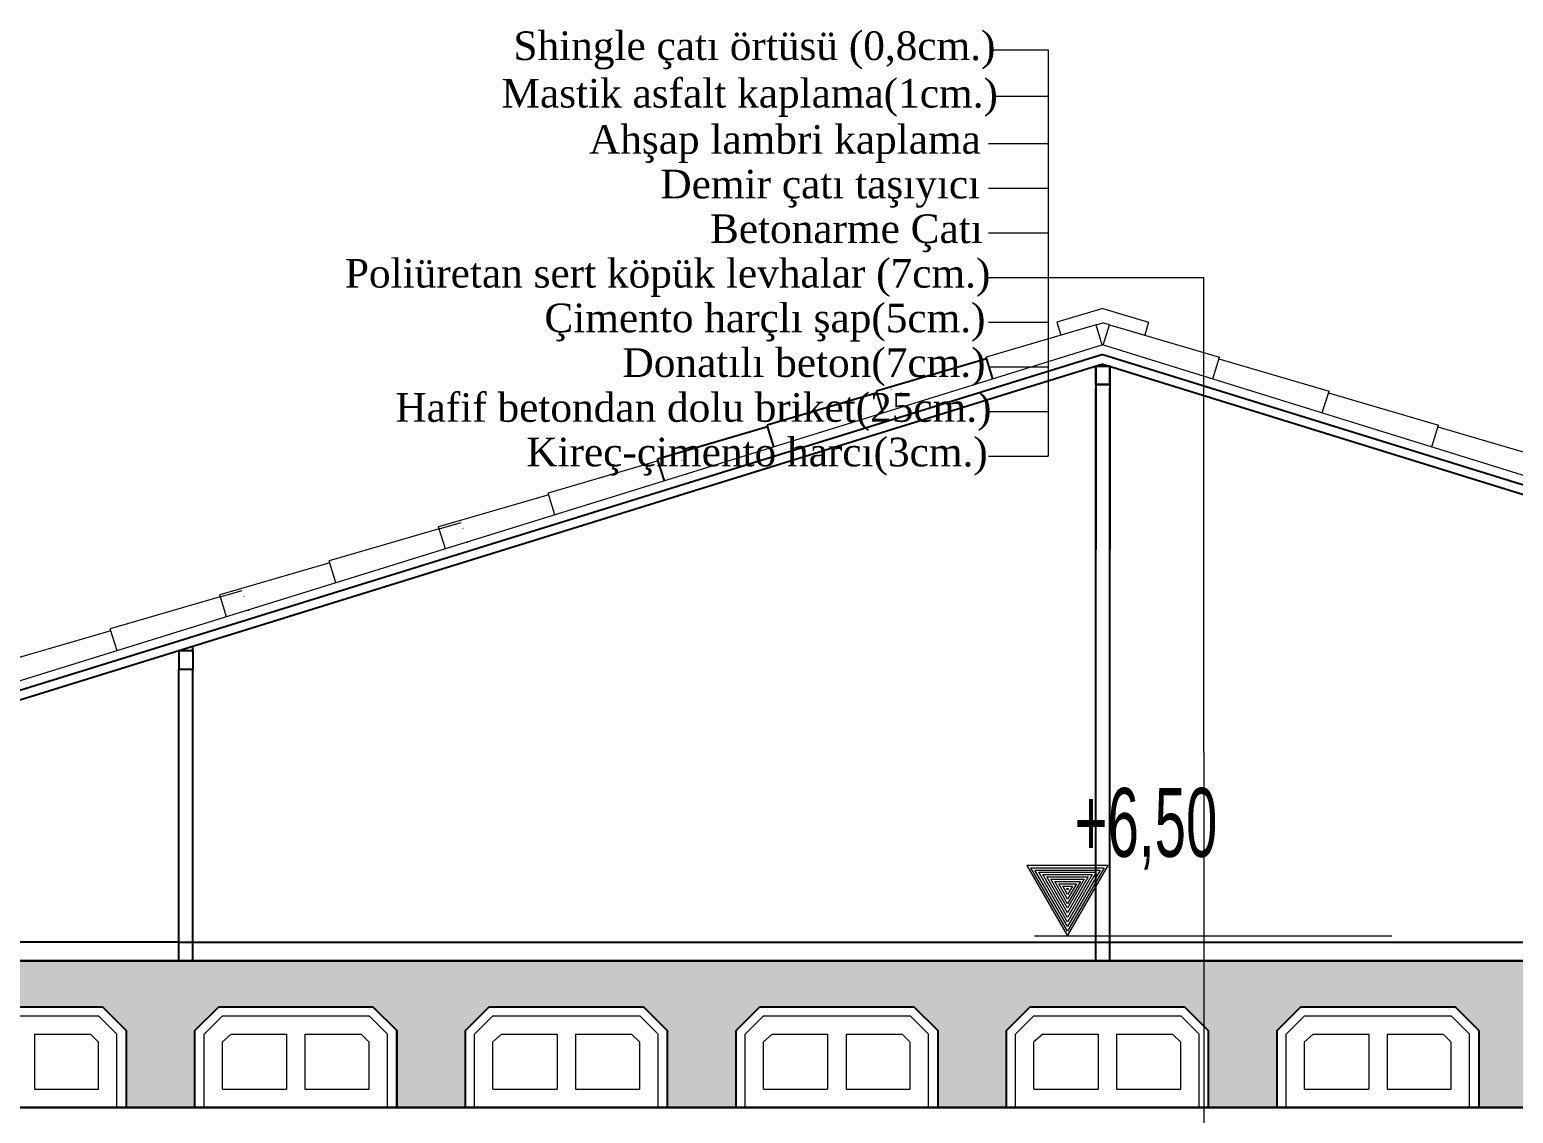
# Model space of a CAD drawing. Extents: x 775040 to 808375, y 4159409 to 4163651.
# Drawn here: x 792349.8 to 792673.4, y 4160827.9 to 4161064.3 of the extents above; entities that cross this region are included whole.
import ezdxf

# ---------------------------------------------------------------- set-up
doc = ezdxf.new("R2010")
doc.units = 0
doc.header["$MEASUREMENT"] = 0
doc.linetypes.add('ACAD_ISO07W100', pattern=[3, 0, -3])
for name, color, linetype, lineweight in [('25yazi', 255, 'Continuous', 15), ('duvar', 7, 'Continuous', 25), ('kapı', 3, 'Continuous', 9), ('P-HatchLight', 200, 'Continuous', 5), ('P-Levels', 240, 'Continuous', 20), ('P-Oklar', 31, 'Continuous', 18), ('Z_asmolen', 53, 'Continuous', 9), ('Z_g3', 3, 'Continuous', 13), ('Z_izdot', 42, 'ACAD_ISO07W100', 9), ('Z_iç ölçü dikey', 111, 'Continuous', 25), ('Z_kesit döşeme', 5, 'Continuous', 30), ('Z_kolon tarama', 171, 'Continuous', 5), ('Z_sıva', 241, 'Continuous', 5)]:
    doc.layers.add(name, color=color, linetype=linetype, lineweight=lineweight)
doc.layers.add('kot', color=4, linetype='Continuous')
doc.styles.add('50', font='swisscl.ttf', dxfattribs={"height": 50})
doc.styles.add('ÖLÇÜ', font='times.ttf', dxfattribs={"height": 15})

# ---------------------------------------------------------------- blocks, each defined once
blk = doc.blocks.new('asbnm')
at = {"layer": 'Z_asmolen'}
for p, q in [((44128.83, -2548.34), (44123.66, -2553.51)), ((44162.49, -2548.34), (44128.83, -2548.34)), ((44162.49, -2548.34), (44167.66, -2553.51)), ((44187.83, -2548.34), (44182.66, -2553.51)), ((44221.49, -2548.34), (44187.83, -2548.34)), ((44221.49, -2548.34), (44226.66, -2553.51)), ((44129.66, -2550.34), (44125.66, -2554.34)), ((44161.66, -2550.34), (44129.66, -2550.34)), ((44161.66, -2550.34), (44165.66, -2554.34)), ((44188.66, -2550.34), (44184.66, -2554.34)), ((44220.66, -2550.34), (44188.66, -2550.34)), ((44220.66, -2550.34), (44224.66, -2554.34)), ((44123.66, -2570.34), (44123.66, -2553.51)), ((44125.66, -2570.34), (44125.66, -2554.34)), ((44131.43, -2554.34), (44129.66, -2556.07)), ((44129.66, -2566.34), (44129.66, -2556.07)), ((44143.66, -2554.34), (44131.43, -2554.34)), ((44143.66, -2554.34), (44143.66, -2566.34)), ((44159.76, -2554.34), (44147.66, -2554.34)), ((44147.66, -2554.34), (44147.66, -2566.34)), ((44159.76, -2554.34), (44161.66, -2556.01)), ((44161.66, -2566.34), (44161.66, -2556.01)), ((44165.66, -2570.34), (44165.66, -2554.34)), ((44167.66, -2570.34), (44167.66, -2553.51)), ((44182.66, -2570.34), (44182.66, -2553.51)), ((44184.66, -2570.34), (44184.66, -2554.34)), ((44190.43, -2554.34), (44188.66, -2556.07)), ((44188.66, -2566.34), (44188.66, -2556.07)), ((44202.66, -2554.34), (44190.43, -2554.34)), ((44202.66, -2554.34), (44202.66, -2566.34)), ((44218.76, -2554.34), (44206.66, -2554.34)), ((44206.66, -2554.34), (44206.66, -2566.34)), ((44218.76, -2554.34), (44220.66, -2556.01)), ((44220.66, -2566.34), (44220.66, -2556.01)), ((44224.66, -2570.34), (44224.66, -2554.34)), ((44226.66, -2570.34), (44226.66, -2553.51)), ((44143.66, -2566.34), (44129.66, -2566.34)), ((44161.66, -2566.34), (44147.66, -2566.34)), ((44202.66, -2566.34), (44188.66, -2566.34)), ((44220.66, -2566.34), (44206.66, -2566.34)), ((44167.66, -2570.34), (44123.66, -2570.34)), ((44226.66, -2570.34), (44182.66, -2570.34))]:
    blk.add_line(p, q, dxfattribs=at)
blk = doc.blocks.new('KOTLAMAGORUNUS KESITTE')
at = {"layer": 'P-HatchLight'}
for points in [[(0.1521, 0.1484), (0.0722, 0.01), (-0.0077, 0.1484)], [(0.1434, 0.1434), (0.0722, 0.02), (0.0009, 0.1434)], [(0.1348, 0.1384), (0.0722, 0.03), (0.0096, 0.1384)], [(0.1261, 0.1334), (0.0722, 0.04), (0.0183, 0.1334)], [(0.1175, 0.1284), (0.0722, 0.05), (0.0269, 0.1284)], [(0.1088, 0.1234), (0.0722, 0.06), (0.0356, 0.1234)], [(0.1001, 0.1184), (0.0722, 0.07), (0.0442, 0.1184)], [(0.0915, 0.1134), (0.0722, 0.08), (0.0529, 0.1134)], [(0.0828, 0.1084), (0.0722, 0.09), (0.0616, 0.1084)], [(0.0742, 0.1034), (0.0722, 0.1), (0.0702, 0.1034)]]:
    blk.add_lwpolyline(points, close=True, dxfattribs=at)
at = {"layer": 'P-Oklar', "color": 2, "ltscale": 0.5}
blk.add_line((0, 0), (0.7795, 0), dxfattribs=at)
blk.add_lwpolyline([(-0.0164, 0.1534), (0.0722, 0), (0.1608, 0.1534)], close=True, dxfattribs=at)
at = {"layer": 'P-Levels', "color": 7, "style": '50', "width": 0.8}
blk.add_attdef('%%P0.00', (-0.0314, 0.1775), '', height=0.15, dxfattribs=at)

msp = doc.modelspace()

# ---------------------------------------------------------------- hatches: boundary and pattern name
at = {"layer": 'Z_kolon tarama'}
h = msp.add_hatch(dxfattribs=at)
h.set_pattern_fill('ANSI33', color=256, scale=15, style=0)
h.paths.add_polyline_path([(792509.04, 4160851.14), (792542.69, 4160851.14), (792547.87, 4160845.97), (792547.87, 4160829.14), (792562.87, 4160829.14), (792562.87, 4160845.97), (792568.04, 4160851.14), (792601.69, 4160851.14), (792605.93, 4160846.9), (792605.93, 4160861.14), (792129.87, 4160861.14), (792129.87, 4160829.14), (792149.87, 4160829.14), (792149.87, 4160845.97), (792155.04, 4160851.14), (792188.69, 4160851.14), (792193.87, 4160845.97), (792193.87, 4160829.14), (792208.87, 4160829.14), (792208.87, 4160845.97), (792214.04, 4160851.14), (792247.69, 4160851.14), (792252.87, 4160845.97), (792252.87, 4160829.14), (792267.87, 4160829.14), (792267.87, 4160845.97), (792273.04, 4160851.14), (792306.69, 4160851.14), (792311.87, 4160845.97), (792311.87, 4160829.14), (792326.87, 4160829.14), (792326.87, 4160845.97), (792332.04, 4160851.14), (792365.69, 4160851.14), (792370.87, 4160845.97), (792370.87, 4160829.14), (792385.87, 4160829.14), (792385.87, 4160845.97), (792391.04, 4160851.14), (792424.69, 4160851.14), (792429.87, 4160845.97), (792429.87, 4160829.14), (792444.87, 4160829.14), (792444.87, 4160845.97), (792450.04, 4160851.14), (792483.69, 4160851.14), (792488.87, 4160845.97), (792488.87, 4160829.14), (792503.87, 4160829.14), (792503.87, 4160845.97)])
h.paths.add_polyline_path([(793034.87, 4160861.14), (792605.93, 4160861.14), (792605.93, 4160846.9), (792606.87, 4160845.97), (792606.87, 4160829.14), (792621.87, 4160829.14), (792621.87, 4160845.97), (792627.04, 4160851.14), (792660.69, 4160851.14), (792665.87, 4160845.97), (792665.87, 4160829.14), (792680.87, 4160829.14), (792680.87, 4160845.97), (792686.04, 4160851.14), (792719.69, 4160851.14), (792724.87, 4160845.97), (792724.87, 4160829.14), (792739.87, 4160829.14), (792739.87, 4160845.97), (792745.04, 4160851.14), (792778.69, 4160851.14), (792783.87, 4160845.97), (792783.87, 4160829.14), (792798.87, 4160829.14), (792798.87, 4160845.97), (792804.04, 4160851.14), (792837.69, 4160851.14), (792842.87, 4160845.97), (792842.87, 4160829.14), (792857.87, 4160829.14), (792857.87, 4160845.97), (792863.04, 4160851.14), (792896.69, 4160851.14), (792901.87, 4160845.97), (792901.87, 4160829.14), (792916.87, 4160829.14), (792916.87, 4160845.97), (792922.04, 4160851.14), (792955.69, 4160851.14), (792960.87, 4160845.97), (792960.87, 4160829.14), (793034.87, 4160829.14)])
h.paths.add_polyline_path([(792262.15, 4160836.96), (792262.15, 4160853.33), (792243.4, 4160853.33), (792243.4, 4160836.96)], flags=24)
h.paths.add_polyline_path([(792923.98, 4160836.96), (792923.98, 4160853.33), (792905.23, 4160853.33), (792905.23, 4160836.96)], flags=25)

# ---------------------------------------------------------------- linework, layer by layer
at = {"layer": 'duvar', "color": 4}
for p, q in [((792382.37, 4160865.24), (792183.87, 4160865.24)), ((792385.37, 4160865.24), (792582.37, 4160865.24)), ((792585.37, 4160865.24), (792983.87, 4160865.24))]:
    msp.add_line(p, q, dxfattribs=at)
at = {"layer": 'Z_g3', "ltscale": 0.8}
for p, q in [((792559.97, 4161059.89), (792571.97, 4161059.89)), ((792571.97, 4161059.89), (792571.97, 4160971.28)), ((792559.97, 4161049.83), (792571.97, 4161049.83)), ((792558.95, 4161039.44), (792571.97, 4161039.44)), ((792558.95, 4161029.7), (792571.97, 4161029.7)), ((792558.95, 4161029.7), (792571.97, 4161029.7)), ((792558.95, 4161019.96), (792571.97, 4161019.96)), ((792558.95, 4161010.23), (792571.97, 4161010.23)), ((792571.97, 4161010.23), (792605.93, 4161010.23)), ((792605.93, 4160906.6), (792605.93, 4161010.23)), ((792558.95, 4161000.49), (792571.97, 4161000.49)), ((792558.95, 4160990.75), (792571.97, 4160990.75)), ((792558.95, 4160981.01), (792571.97, 4160981.01)), ((792558.95, 4160971.28), (792571.97, 4160971.28)), ((792605.93, 4160906.6), (792605.93, 4160791.25))]:
    msp.add_line(p, q, dxfattribs=at)
at = {"layer": 'Z_izdot'}
for p, q in [((792534.64, 4160985.07), (792539.44, 4160986.47)), ((792540.78, 4160982.17), (792539.44, 4160986.47)), ((792486.89, 4160970.24), (792491.69, 4160971.64)), ((792493.03, 4160967.35), (792491.69, 4160971.64)), ((792445.27, 4160952.52), (792443.94, 4160956.82)), ((792397.52, 4160937.69), (792396.19, 4160941.99))]:
    msp.add_line(p, q, dxfattribs=at)
at = {"layer": 'Z_iç ölçü dikey', "color": 5, "linetype": 'Continuous'}
for p, q in [((792583.87, 4160993.45), (792179.87, 4160868.02)), ((792558.52, 4160992.48), (792534.52, 4160985.46)), ((792559.88, 4160988.1), (792558.4, 4160992.88)), ((792559.88, 4160988.1), (792558.4, 4160992.88)), ((792583.87, 4160993.45), (792987.87, 4160868.02)), ((792583.87, 4160991.36), (792385.37, 4160929.73)), ((792585.37, 4160990.89), (792582.37, 4160990.89)), ((792582.37, 4160990.89), (792582.37, 4160986.89)), ((792582.37, 4160986.89), (792582.37, 4160990.89)), ((792582.37, 4160990.89), (792585.37, 4160990.89)), ((792583.87, 4160991.36), (792782.37, 4160929.73)), ((792585.37, 4160986.89), (792585.37, 4160990.89)), ((792585.37, 4160990.89), (792585.37, 4160986.89)), ((792582.37, 4160986.89), (792585.37, 4160986.89)), ((792582.37, 4160986.89), (792582.37, 4160986.02)), ((792585.37, 4160986.89), (792582.37, 4160986.89)), ((792582.37, 4160986.89), (792582.37, 4160950.87)), ((792582.37, 4160865.24), (792582.37, 4160986.02)), ((792585.37, 4160986.89), (792585.37, 4160950.87)), ((792585.37, 4160986.89), (792585.37, 4160986.02)), ((792585.37, 4160865.24), (792585.37, 4160986.02)), ((792534.64, 4160985.07), (792510.64, 4160978.05)), ((792536, 4160980.69), (792534.52, 4160985.46)), ((792536, 4160980.69), (792534.52, 4160985.46)), ((792510.77, 4160977.65), (792486.77, 4160970.64)), ((792512.13, 4160973.28), (792510.64, 4160978.05)), ((792512.13, 4160973.28), (792510.64, 4160978.05)), ((792488.25, 4160965.86), (792486.77, 4160970.64)), ((792488.25, 4160965.86), (792486.77, 4160970.64)), ((792582.37, 4160865.24), (792582.37, 4160950.87)), ((792585.37, 4160865.24), (792585.37, 4160950.87)), ((792385.37, 4160929.73), (792183.87, 4160867.17)), ((792385.37, 4160928.8), (792382.37, 4160928.8)), ((792382.37, 4160928.8), (792382.37, 4160924.8)), ((792385.37, 4160928.8), (792385.37, 4160929.73)), ((792385.37, 4160928.8), (792385.37, 4160924.8)), ((792382.37, 4160924.8), (792385.37, 4160924.8)), ((792382.37, 4160865.24), (792382.37, 4160924.8)), ((792385.37, 4160861.14), (792385.37, 4160924.8)), ((792382.37, 4160861.14), (792382.37, 4160865.24)), ((792382.37, 4160865.24), (792385.37, 4160865.24)), ((792385.37, 4160861.14), (792385.37, 4160865.24)), ((792582.37, 4160861.14), (792582.37, 4160865.24)), ((792582.37, 4160865.24), (792585.37, 4160865.24)), ((792585.37, 4160861.14), (792585.37, 4160865.24)), ((792381.37, 4160861.14), (792385.37, 4160861.14)), ((792581.37, 4160861.14), (792585.37, 4160861.14)), ((792332.04, 4160851.14), (792365.69, 4160851.14)), ((792365.69, 4160851.14), (792370.87, 4160845.97)), ((792385.87, 4160845.97), (792391.04, 4160851.14)), ((792391.04, 4160851.14), (792424.69, 4160851.14)), ((792424.69, 4160851.14), (792429.87, 4160845.97)), ((792444.87, 4160845.97), (792450.04, 4160851.14)), ((792450.04, 4160851.14), (792483.69, 4160851.14)), ((792483.69, 4160851.14), (792488.87, 4160845.97)), ((792503.87, 4160845.97), (792509.04, 4160851.14)), ((792509.04, 4160851.14), (792542.69, 4160851.14)), ((792542.69, 4160851.14), (792547.87, 4160845.97)), ((792562.87, 4160845.97), (792568.04, 4160851.14)), ((792568.04, 4160851.14), (792601.69, 4160851.14)), ((792601.69, 4160851.14), (792606.87, 4160845.97)), ((792621.87, 4160845.97), (792627.04, 4160851.14)), ((792627.04, 4160851.14), (792660.69, 4160851.14)), ((792660.69, 4160851.14), (792665.87, 4160845.97)), ((792370.87, 4160845.97), (792370.87, 4160829.14)), ((792385.87, 4160829.14), (792385.87, 4160845.97)), ((792429.87, 4160845.97), (792429.87, 4160829.14)), ((792444.87, 4160829.14), (792444.87, 4160845.97)), ((792488.87, 4160845.97), (792488.87, 4160829.14)), ((792503.87, 4160829.14), (792503.87, 4160845.97)), ((792547.87, 4160845.97), (792547.87, 4160829.14)), ((792562.87, 4160829.14), (792562.87, 4160845.97)), ((792606.87, 4160845.97), (792606.87, 4160829.14)), ((792621.87, 4160829.14), (792621.87, 4160845.97)), ((792665.87, 4160845.97), (792665.87, 4160829.14)), ((792444.87, 4160829.14), (792488.87, 4160829.14)), ((792503.87, 4160829.14), (792547.87, 4160829.14))]:
    msp.add_line(p, q, dxfattribs=at)
at = {"layer": 'Z_kesit döşeme', "linetype": 'Continuous'}
msp.add_lwpolyline([(793034.87, 4160861.14), (792129.87, 4160861.14), (792129.87, 4160829.14), (793034.87, 4160829.14)], close=True, dxfattribs=at)
at = {"layer": 'Z_sıva', "linetype": 'Continuous'}
for p, q in [((792583.87, 4161003.45), (792573.87, 4161000.53)), ((792583.87, 4161003.45), (792593.86, 4161000.53)), ((792582.39, 4160999.89), (792558.4, 4160992.88)), ((792573.87, 4161000.53), (792574.72, 4160997.65)), ((792582.39, 4160999.89), (792574.72, 4160997.65)), ((792582.39, 4160999.89), (792583.87, 4161000.32)), ((792583.75, 4160995.51), (792582.39, 4160999.89)), ((792585.34, 4160999.89), (792583.87, 4161000.32)), ((792583.98, 4160995.51), (792585.34, 4160999.89)), ((792585.34, 4160999.89), (792609.34, 4160992.88)), ((792585.34, 4160999.89), (792593.02, 4160997.65)), ((792593.86, 4161000.53), (792593.02, 4160997.65)), ((792583.87, 4160995.55), (792177.87, 4160869.5)), ((792583.73, 4160995.59), (792989.87, 4160869.5)), ((792607.85, 4160988.1), (792609.34, 4160992.88)), ((792609.21, 4160992.48), (792633.21, 4160985.46)), ((792631.73, 4160980.69), (792633.21, 4160985.46)), ((792633.09, 4160985.07), (792657.09, 4160978.05)), ((792655.61, 4160973.28), (792657.09, 4160978.05)), ((792655.61, 4160973.28), (792657.09, 4160978.05)), ((792656.97, 4160977.65), (792680.96, 4160970.64)), ((792486.89, 4160970.24), (792462.89, 4160963.22)), ((792464.37, 4160958.45), (792462.89, 4160963.22)), ((792464.37, 4160958.45), (792462.89, 4160963.22)), ((792463.02, 4160962.83), (792439.02, 4160955.81)), ((792439.14, 4160955.41), (792443.94, 4160956.82)), ((792439.14, 4160955.41), (792415.14, 4160948.4)), ((792440.5, 4160951.04), (792439.02, 4160955.81)), ((792440.5, 4160951.04), (792439.02, 4160955.81)), ((792415.26, 4160948), (792391.27, 4160940.99)), ((792416.62, 4160943.62), (792415.14, 4160948.4)), ((792416.62, 4160943.62), (792415.14, 4160948.4)), ((792391.39, 4160940.59), (792367.39, 4160933.57)), ((792392.75, 4160936.21), (792391.27, 4160940.99)), ((792392.75, 4160936.21), (792391.27, 4160940.99)), ((792391.39, 4160940.59), (792396.19, 4160941.99)), ((792367.51, 4160933.18), (792343.51, 4160926.16)), ((792368.87, 4160928.8), (792367.39, 4160933.57)), ((792368.87, 4160928.8), (792367.39, 4160933.57))]:
    msp.add_line(p, q, dxfattribs=at)

# ---------------------------------------------------------------- block references
at = {"layer": 'kapı', "xscale": -1}
for p in [(836553.52, 4163399.48), (836671.52, 4163399.48), (836789.52, 4163399.48)]:
    msp.add_blockref('asbnm', p, dxfattribs=at)
at = {"layer": 'kot'}
ref = msp.add_blockref('KOTLAMAGORUNUS KESITTE', (792568.96, 4160866.63), dxfattribs=dict(at, xscale=100, yscale=100, zscale=100))
ref.add_attrib('%%P0.00', '+6,50', (792577.72, 4160883.86), dxfattribs={"layer": '25yazi', "height": 15, "style": '50', "width": 0.8})

# ---------------------------------------------------------------- texts
at = {"layer": 'Z_g3', "ltscale": 0.8, "style": 'ÖLÇÜ'}
for s, p in [('Shingle çatı örtüsü (0,8cm.)', (792455.33, 4161057.68)), ('Mastik asfalt kaplama(1cm.)', (792452.73, 4161047.32)), ('Ahşap lambri kaplama', (792471.81, 4161037.24)), ('Demir çatı taşıyıcı ', (792487.39, 4161027.5)), ('Betonarme Çatı', (792498.19, 4161017.76)), ('Poliüretan sert köpük levhalar (7cm.)', (792418.57, 4161008.04)), ('Çimento harçlı şap(5cm.)', (792462.08, 4160998.3)), ('Donatılı beton(7cm.)', (792479.12, 4160988.55)), ('Hafif betondan dolu briket(25cm.)', (792429.58, 4160978.76)), ('Kireç-çimento harcı(3cm.)', (792458.13, 4160969.04))]:
    msp.add_text(s, height=6.25, dxfattribs=at).set_placement(p)

doc.saveas('drawing.dxf')
